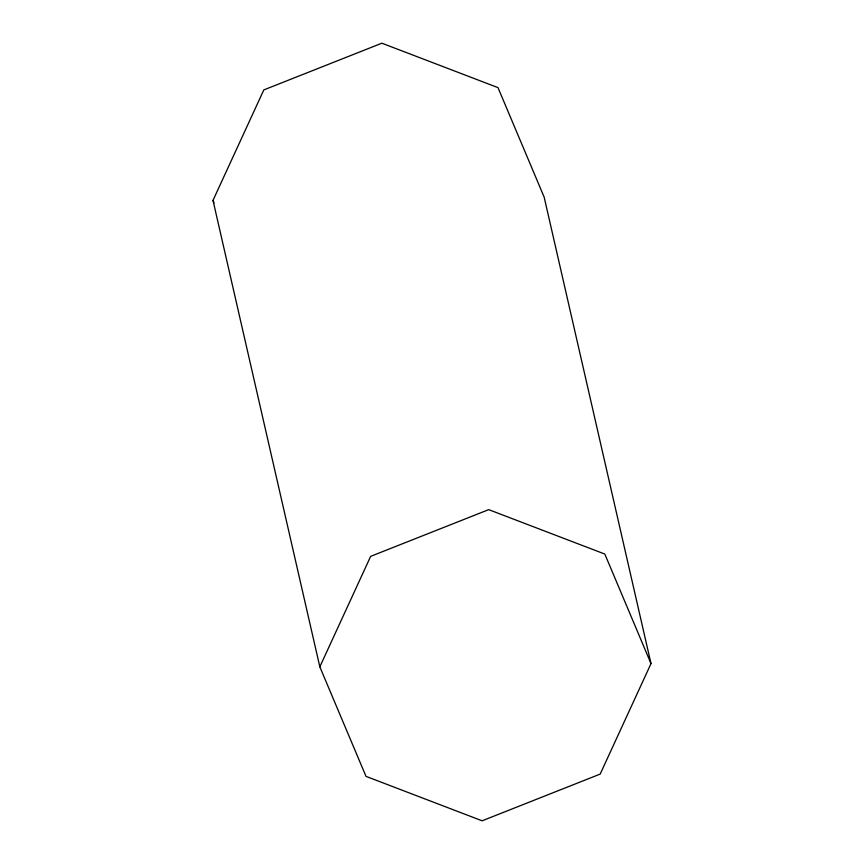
<?xml version="1.0" encoding="UTF-8"?>
<svg xmlns="http://www.w3.org/2000/svg" width="864" height="864" viewBox="0 0 864 864"><rect width="100%" height="100%" fill="white"/><g stroke="black" fill="none" stroke-linecap="round" stroke-linejoin="round"><path stroke-width="1.3" d="M212.998 200.394L263.822 89.91L381.877 43.2L497.999 87.631L544.169 197.165L651.002 663.606L600.178 774.09L482.123 820.8L366.001 776.369L319.831 666.835L212.998 200.394L214.034 202.846M319.831 666.835L370.656 556.351L488.711 509.641L604.832 554.072L651.002 663.606"/></g></svg>
